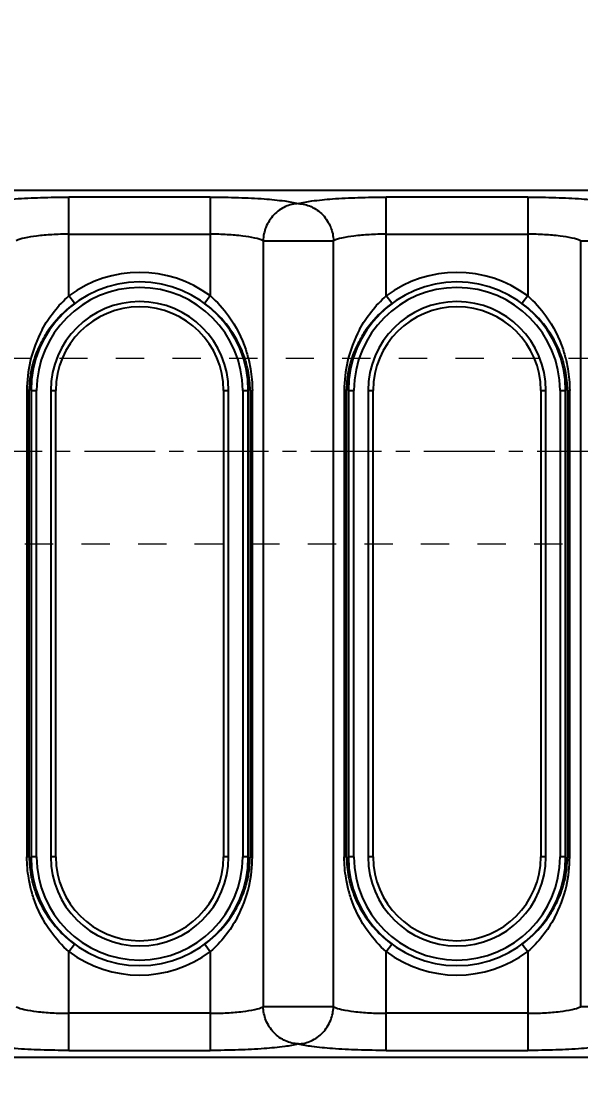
# Model space of a CAD drawing. Header units: millimetres. Extents: x 1147 to 12155, y -6137 to -4403.
# Drawn here: x 2832.6 to 2862.7, y -5340.7 to -5282.6 of the extents above; entities that cross this region are included whole.
import ezdxf

# ---------------------------------------------------------------- set-up
doc = ezdxf.new("R2010")
doc.units = ezdxf.units.MM
doc.header["$LTSCALE"] = 16.335
doc.header["$PDMODE"] = 3
doc.header["$PDSIZE"] = 0.3125
doc.linetypes.add('CENTER', pattern=[0.6, 0.375, -0.075, 0.075, -0.075])
doc.linetypes.add('HIDDEN', pattern=[0.2, 0.1, -0.1])
doc.layers.get('0').update_dxf_attribs({"linetype": 'CONTINUOUS'})
doc.layers.get('Defpoints').update_dxf_attribs({"linetype": 'CONTINUOUS'})
doc.layers.add('cool', color=153, linetype='HIDDEN', lineweight=9)
doc.styles.get("Standard").update_dxf_attribs({"font": 'txt', "width": 0.8})
doc.dimstyles.get("Standard").update_dxf_attribs({"dimtxt": 0.15625, "dimasz": 0.1875, "dimexe": 0.125, "dimexo": 0.0625, "dimtad": 0, "dimtih": 1, "dimtoh": 1, "dimdsep": 46, "dimtxsty": 'Standard', "dimcen": 0.09, "dimadec": 0, "dimazin": 0, "dimtp": 0.01, "dimtm": 0.01, "dimtfac": 1, "dimtofl": 0, "dimtmove": 0, "dimatfit": 3, "dimfxl": 0, "dimtolj": 1, "dimarcsym": 0})

# ---------------------------------------------------------------- blocks, each defined once
blk = doc.blocks.new('*D788')
at = {"color": 4, "lineweight": -2}
for p, q in [((2627.868, -5269.272), (2607.868, -5289.71)), ((2788.068, -5269.272), (2627.868, -5269.272)), ((2607.868, -5289.71), (2587.868, -5289.71))]:
    blk.add_line(p, q, dxfattribs=at)
at = {"layer": 'Defpoints', "color": 0}
for p in [(2876.631, -5263.772), (2788.131, -5269.272), (2587.868, -5289.71)]:
    blk.add_point(p, dxfattribs=at)
at = {"color": 6, "insert": (2578.802, -5289.71), "char_height": 8, "attachment_point": 5}
blk.add_mtext('\\A1;5.50', dxfattribs=at)
blk = doc.blocks.new('*D789')
at = {"color": 4, "lineweight": -2}
blk.add_line((2672.12, -5324.129), (2587.868, -5324.129), dxfattribs=at)
at = {"layer": 'Defpoints', "color": 0}
for p in [(2876.631, -5263.772), (2587.868, -5324.129), (2672.182, -5324.129)]:
    blk.add_point(p, dxfattribs=at)
at = {"color": 6, "insert": (2575.602, -5324.129), "char_height": 8, "attachment_point": 5}
blk.add_mtext('\\A1;60.36', dxfattribs=at)
blk = doc.blocks.new('*D790')
at = {"color": 4, "lineweight": -2}
blk.add_line((2807.268, -5343.272), (2587.868, -5343.272), dxfattribs=at)
at = {"layer": 'Defpoints', "color": 0}
for p in [(2876.631, -5263.772), (2587.868, -5343.272), (2807.331, -5343.272)]:
    blk.add_point(p, dxfattribs=at)
at = {"color": 6, "insert": (2575.602, -5343.272), "char_height": 8, "attachment_point": 5}
blk.add_mtext('\\A1;79.50', dxfattribs=at)
blk = doc.blocks.new('*D791')
at = {"color": 4, "lineweight": -2}
blk.add_line((2674.168, -5391.772), (2587.868, -5391.772), dxfattribs=at)
at = {"layer": 'Defpoints', "color": 0}
for p in [(2876.631, -5263.772), (2587.868, -5391.772), (2674.231, -5391.772)]:
    blk.add_point(p, dxfattribs=at)
at = {"color": 6, "insert": (2574.002, -5391.772), "char_height": 8, "attachment_point": 5}
blk.add_mtext('\\A1;128.00', dxfattribs=at)
blk = doc.blocks.new('*D792')
at = {"color": 4, "lineweight": -2}
blk.add_line((2651.992, -5410.772), (2587.868, -5410.772), dxfattribs=at)
at = {"layer": 'Defpoints', "color": 0}
for p in [(2876.631, -5263.772), (2587.868, -5410.772), (2652.055, -5410.772)]:
    blk.add_point(p, dxfattribs=at)
at = {"color": 6, "insert": (2574.002, -5410.772), "char_height": 8, "attachment_point": 5}
blk.add_mtext('\\A1;147.00', dxfattribs=at)
blk = doc.blocks.new('*D793')
at = {"color": 4, "lineweight": -2}
blk.add_line((2871.006, -5430.772), (2587.868, -5430.772), dxfattribs=at)
at = {"layer": 'Defpoints', "color": 0}
for p in [(2876.631, -5263.772), (2587.868, -5430.772), (2871.068, -5430.772)]:
    blk.add_point(p, dxfattribs=at)
at = {"color": 6, "insert": (2574.002, -5430.772), "char_height": 8, "attachment_point": 5}
blk.add_mtext('\\A1;167.00', dxfattribs=at)
blk = doc.blocks.new('*D794')
at = {"color": 4, "lineweight": -2}
for p, q in [((2627.868, -5438.772), (2607.868, -5442.058)), ((2721.068, -5438.772), (2627.868, -5438.772)), ((2607.868, -5442.058), (2587.868, -5442.058))]:
    blk.add_line(p, q, dxfattribs=at)
at = {"layer": 'Defpoints', "color": 0}
for p in [(2876.631, -5263.772), (2721.131, -5438.772), (2587.868, -5442.058)]:
    blk.add_point(p, dxfattribs=at)
at = {"color": 6, "insert": (2574.002, -5442.058), "char_height": 8, "attachment_point": 5}
blk.add_mtext('\\A1;175.00', dxfattribs=at)
blk = doc.blocks.new('*D795')
at = {"color": 4, "lineweight": -2}
blk.add_line((2631.568, -5468.772), (2587.868, -5468.772), dxfattribs=at)
at = {"layer": 'Defpoints', "color": 0}
for p in [(2876.631, -5263.772), (2587.868, -5468.772), (2631.631, -5468.772)]:
    blk.add_point(p, dxfattribs=at)
at = {"color": 6, "insert": (2573.468, -5468.772), "char_height": 8, "attachment_point": 5}
blk.add_mtext('\\A1;205.00', dxfattribs=at)
blk = doc.blocks.new('*D773')
at = {"color": 4, "lineweight": -2}
blk.add_line((2798.631, -5436.334), (2798.631, -5507.604), dxfattribs=at)
at = {"layer": 'Defpoints', "color": 0}
for p in [(2876.631, -5263.772), (2798.631, -5436.272), (2798.631, -5507.604)]:
    blk.add_point(p, dxfattribs=at)
at = {"color": 6, "insert": (2798.631, -5519.337), "char_height": 8, "attachment_point": 5, "rotation": 90}
blk.add_mtext('\\A1;78.00', dxfattribs=at)
blk = doc.blocks.new('*D774')
at = {"color": 4, "lineweight": -2}
for p, q in [((2791.131, -5272.634), (2791.131, -5467.604)), ((2791.131, -5467.604), (2786.347, -5487.604)), ((2786.347, -5487.604), (2786.347, -5507.604))]:
    blk.add_line(p, q, dxfattribs=at)
at = {"layer": 'Defpoints', "color": 0}
for p in [(2876.631, -5263.772), (2791.131, -5272.572), (2786.347, -5507.604)]:
    blk.add_point(p, dxfattribs=at)
at = {"color": 6, "insert": (2786.347, -5519.871), "char_height": 8, "attachment_point": 5, "rotation": 90}
blk.add_mtext('\\A1;85.50', dxfattribs=at)
blk = doc.blocks.new('*D775')
at = {"color": 4, "lineweight": -2}
blk.add_line((2766.631, -5274.55), (2766.631, -5507.604), dxfattribs=at)
at = {"layer": 'Defpoints', "color": 0}
for p in [(2876.631, -5263.772), (2766.631, -5274.488), (2766.631, -5507.604)]:
    blk.add_point(p, dxfattribs=at)
at = {"color": 6, "insert": (2766.631, -5519.871), "char_height": 8, "attachment_point": 5, "rotation": 90}
blk.add_mtext('\\A1;110.00', dxfattribs=at)
blk = doc.blocks.new('*D776')
at = {"color": 4, "lineweight": -2}
blk.add_line((2726.631, -5444.334), (2726.631, -5507.604), dxfattribs=at)
at = {"layer": 'Defpoints', "color": 0}
for p in [(2876.631, -5263.772), (2726.631, -5444.272), (2726.631, -5507.604)]:
    blk.add_point(p, dxfattribs=at)
at = {"color": 6, "insert": (2726.631, -5520.937), "char_height": 8, "attachment_point": 5, "rotation": 90}
blk.add_mtext('\\A1;150.00', dxfattribs=at)
blk = doc.blocks.new('*D777')
at = {"color": 4, "lineweight": -2}
blk.add_line((2678.631, -5396.234), (2678.631, -5507.604), dxfattribs=at)
at = {"layer": 'Defpoints', "color": 0}
for p in [(2876.631, -5263.772), (2678.631, -5396.172), (2678.631, -5507.604)]:
    blk.add_point(p, dxfattribs=at)
at = {"color": 6, "insert": (2678.631, -5521.471), "char_height": 8, "attachment_point": 5, "rotation": 90}
blk.add_mtext('\\A1;198.00', dxfattribs=at)
blk = doc.blocks.new('*D778')
at = {"color": 4, "lineweight": -2}
for p, q in [((2677.132, -5328.214), (2677.132, -5467.604)), ((2677.132, -5467.604), (2667.345, -5487.604)), ((2667.345, -5487.604), (2667.345, -5507.604))]:
    blk.add_line(p, q, dxfattribs=at)
at = {"layer": 'Defpoints', "color": 0}
for p in [(2876.631, -5263.772), (2677.132, -5328.151), (2667.345, -5507.604)]:
    blk.add_point(p, dxfattribs=at)
at = {"color": 6, "insert": (2667.345, -5522.004), "char_height": 8, "attachment_point": 5, "rotation": 90}
blk.add_mtext('\\A1;199.50', dxfattribs=at)
blk = doc.blocks.new('*D779')
at = {"color": 4, "lineweight": -2}
blk.add_line((2646.631, -5328.592), (2646.631, -5507.604), dxfattribs=at)
at = {"layer": 'Defpoints', "color": 0}
for p in [(2876.631, -5263.772), (2646.631, -5328.529), (2646.631, -5507.604)]:
    blk.add_point(p, dxfattribs=at)
at = {"color": 6, "insert": (2646.631, -5522.004), "char_height": 8, "attachment_point": 5, "rotation": 90}
blk.add_mtext('\\A1;230.00', dxfattribs=at)
blk = doc.blocks.new('*D780')
at = {"color": 4, "lineweight": -2}
blk.add_line((2631.631, -5475.261), (2631.631, -5507.604), dxfattribs=at)
at = {"layer": 'Defpoints', "color": 0}
for p in [(2876.631, -5263.772), (2631.631, -5475.198), (2631.631, -5507.604)]:
    blk.add_point(p, dxfattribs=at)
at = {"color": 6, "insert": (2631.631, -5522.537), "char_height": 8, "attachment_point": 5, "rotation": 90}
blk.add_mtext('\\A1;245.00', dxfattribs=at)
blk = doc.blocks.new('*D798')
at = {"color": 4, "lineweight": -2}
blk.add_line((2810.631, -5346.634), (2810.631, -5507.918), dxfattribs=at)
at = {"layer": 'Defpoints', "color": 0}
for p in [(2876.631, -5263.772), (2810.631, -5346.572), (2810.631, -5507.918)]:
    blk.add_point(p, dxfattribs=at)
at = {"color": 6, "insert": (2810.631, -5519.651), "char_height": 8, "attachment_point": 5, "rotation": 90}
blk.add_mtext('\\A1;66.00', dxfattribs=at)
blk = doc.blocks.new('*D805')
at = {"color": 4, "lineweight": -2}
for p, q in [((2681.564, -5268.26), (2681.564, -5467.422)), ((2681.564, -5467.422), (2695.152, -5487.422)), ((2695.152, -5487.422), (2695.152, -5507.422))]:
    blk.add_line(p, q, dxfattribs=at)
at = {"layer": 'Defpoints', "color": 0}
for p in [(2876.631, -5263.772), (2681.564, -5268.197), (2695.152, -5507.422)]:
    blk.add_point(p, dxfattribs=at)
at = {"color": 6, "insert": (2695.152, -5521.822), "char_height": 8, "attachment_point": 5, "rotation": 90}
blk.add_mtext('\\A1;195.07', dxfattribs=at)
blk = doc.blocks.new('*D806')
at = {"color": 4, "lineweight": -2}
for p, q in [((2692.323, -5268.392), (2692.323, -5467.422)), ((2692.323, -5467.422), (2711.112, -5487.422)), ((2711.112, -5487.422), (2711.112, -5507.422))]:
    blk.add_line(p, q, dxfattribs=at)
at = {"layer": 'Defpoints', "color": 0}
for p in [(2876.631, -5263.772), (2692.323, -5268.329), (2711.112, -5507.422)]:
    blk.add_point(p, dxfattribs=at)
at = {"color": 6, "insert": (2711.112, -5521.289), "char_height": 8, "attachment_point": 5, "rotation": 90}
blk.add_mtext('\\A1;184.31', dxfattribs=at)

msp = doc.modelspace()

# ---------------------------------------------------------------- linework, layer by layer
at = {"color": 7, "linetype": 'Continuous'}
for p, q in [((2937.626, -5291.725), (2817.306, -5291.725)), ((2835.117, -5297.411), (2835.117, -5292.087)), ((2842.732, -5292.087), (2835.117, -5292.087)), ((2842.732, -5292.087), (2842.732, -5297.411)), ((2852.21, -5297.411), (2852.21, -5292.087)), ((2859.826, -5292.087), (2852.21, -5292.087)), ((2859.826, -5292.087), (2859.826, -5297.411)), ((2835.117, -5294.087), (2842.732, -5294.087)), ((2852.21, -5294.087), (2859.826, -5294.087)), ((2845.576, -5294.439), (2845.576, -5335.72)), ((2845.576, -5294.439), (2849.367, -5294.439)), ((2849.367, -5335.72), (2849.367, -5294.439)), ((2862.669, -5294.439), (2866.46, -5294.439)), ((2862.669, -5294.439), (2862.669, -5335.72)), ((2835.417, -5297.812), (2835.117, -5297.411)), ((2842.732, -5297.411), (2842.432, -5297.812)), ((2852.51, -5297.812), (2852.21, -5297.411)), ((2859.826, -5297.411), (2859.526, -5297.812)), ((2832.853, -5302.511), (2832.853, -5327.648)), ((2832.978, -5302.511), (2832.853, -5302.511)), ((2832.978, -5327.648), (2832.978, -5302.511)), ((2833.073, -5302.511), (2833.073, -5327.648)), ((2833.073, -5302.511), (2833.374, -5302.511)), ((2833.374, -5327.648), (2833.374, -5302.511)), ((2834.135, -5302.511), (2834.135, -5327.648)), ((2834.135, -5302.511), (2834.411, -5302.511)), ((2834.411, -5327.648), (2834.411, -5302.511)), ((2843.438, -5302.511), (2843.438, -5327.648)), ((2843.438, -5302.511), (2843.714, -5302.511)), ((2843.714, -5327.648), (2843.714, -5302.511)), ((2844.475, -5302.511), (2844.475, -5327.648)), ((2844.475, -5302.511), (2844.776, -5302.511)), ((2844.776, -5327.648), (2844.776, -5302.511)), ((2844.871, -5302.511), (2844.871, -5327.648)), ((2844.871, -5302.511), (2844.996, -5302.511)), ((2844.996, -5327.648), (2844.996, -5302.511)), ((2849.947, -5302.511), (2849.947, -5327.648)), ((2850.071, -5302.511), (2849.947, -5302.511)), ((2850.071, -5327.648), (2850.071, -5302.511)), ((2850.167, -5302.511), (2850.167, -5327.648)), ((2850.167, -5302.511), (2850.467, -5302.511)), ((2850.467, -5327.648), (2850.467, -5302.511)), ((2851.228, -5302.511), (2851.228, -5327.648)), ((2851.228, -5302.511), (2851.504, -5302.511)), ((2851.504, -5327.648), (2851.504, -5302.511)), ((2860.532, -5302.511), (2860.808, -5302.511)), ((2860.532, -5302.511), (2860.532, -5327.648)), ((2860.808, -5327.648), (2860.808, -5302.511)), ((2861.569, -5302.511), (2861.87, -5302.511)), ((2861.569, -5302.511), (2861.569, -5327.648)), ((2861.87, -5327.648), (2861.87, -5302.511)), ((2861.965, -5302.511), (2862.089, -5302.511)), ((2861.965, -5302.511), (2861.965, -5327.648)), ((2862.089, -5327.648), (2862.089, -5302.511)), ((2832.978, -5327.648), (2832.853, -5327.648)), ((2833.374, -5327.648), (2833.073, -5327.648)), ((2834.411, -5327.648), (2834.135, -5327.648)), ((2843.714, -5327.648), (2843.438, -5327.648)), ((2844.776, -5327.648), (2844.475, -5327.648)), ((2844.871, -5327.648), (2844.996, -5327.648)), ((2850.071, -5327.648), (2849.947, -5327.648)), ((2850.467, -5327.648), (2850.167, -5327.648)), ((2851.504, -5327.648), (2851.228, -5327.648)), ((2860.808, -5327.648), (2860.532, -5327.648)), ((2861.87, -5327.648), (2861.569, -5327.648)), ((2861.965, -5327.648), (2862.089, -5327.648)), ((2835.117, -5332.748), (2835.417, -5332.347)), ((2842.432, -5332.347), (2842.732, -5332.748)), ((2852.21, -5332.748), (2852.51, -5332.347)), ((2859.526, -5332.347), (2859.826, -5332.748)), ((2835.117, -5338.072), (2835.117, -5332.748)), ((2842.732, -5332.748), (2842.732, -5338.072)), ((2852.21, -5338.072), (2852.21, -5332.748)), ((2859.826, -5332.748), (2859.826, -5338.072)), ((2842.732, -5336.072), (2835.117, -5336.072)), ((2849.367, -5335.72), (2845.576, -5335.72)), ((2859.826, -5336.072), (2852.21, -5336.072)), ((2866.46, -5335.72), (2862.669, -5335.72)), ((2835.117, -5338.072), (2842.732, -5338.072)), ((2852.21, -5338.072), (2859.826, -5338.072)), ((2825.691, -5338.434), (2937.626, -5338.434))]:
    msp.add_line(p, q, dxfattribs=at)
for centre, radius, start, end in [((2838.925, -5302.511), 6.365, 53.25404, 126.74596), ((2856.018, -5302.511), 6.365, 53.25404, 126.74596), ((2838.925, -5302.511), 5.852, 0, 180), ((2838.925, -5302.511), 5.551, 0, 180), ((2856.018, -5302.511), 5.852, 0, 180), ((2856.018, -5302.511), 5.551, 0, 180), ((2838.925, -5302.511), 4.79, 0, 180), ((2856.018, -5302.511), 4.79, 0, 180), ((2839.158, -5302.838), 6.265, 126.67154, 140.62332), ((2838.925, -5302.511), 4.514, 0, 180), ((2838.684, -5302.845), 6.275, 42.45432, 53.32018), ((2856.252, -5302.838), 6.265, 126.67154, 140.62332), ((2856.018, -5302.511), 4.514, 0, 180), ((2855.777, -5302.845), 6.275, 42.45432, 53.32018), ((2839.029, -5302.73), 6.097, 140.63545, 149.13661), ((2856.122, -5302.73), 6.097, 140.63545, 149.13661), ((2839.718, -5302.478), 6.86, 151.70951, 167.07638), ((2856.812, -5302.478), 6.86, 151.70951, 167.07638), ((2838.881, -5302.641), 5.924, 149.14275, 157.86892), ((2855.975, -5302.641), 5.924, 149.14275, 157.86892), ((2838.703, -5302.567), 5.732, 157.87532, 165.89125), ((2855.796, -5302.567), 5.732, 157.87532, 165.89125), ((2839.839, -5302.515), 6.985, 167.0025, 179.96792), ((2838.542, -5302.525), 5.565, 165.90603, 173.29158), ((2856.932, -5302.515), 6.985, 167.0025, 179.96792), ((2855.635, -5302.525), 5.565, 165.90603, 173.29158), ((2839.241, -5302.528), 5.631, 0.17075, 11.28696), ((2856.334, -5302.528), 5.631, 0.17075, 11.28696), ((2838.433, -5302.511), 5.455, 173.30508, 179.99397), ((2855.526, -5302.511), 5.455, 173.30508, 179.99397), ((2838.608, -5327.631), 5.631, 180.17075, 191.28696), ((2838.925, -5327.648), 5.852, 180, 0), ((2838.925, -5327.648), 5.551, 180, 360), ((2838.925, -5327.648), 4.79, 180, 360), ((2838.925, -5327.648), 4.514, 180, 0), ((2838.011, -5327.644), 6.985, 347.0025, 359.96792), ((2839.416, -5327.648), 5.455, 353.30508, 359.99397), ((2855.702, -5327.631), 5.631, 180.17075, 191.28696), ((2856.018, -5327.648), 5.852, 180, 0), ((2856.018, -5327.648), 5.551, 180, 360), ((2856.018, -5327.648), 4.79, 180, 360), ((2856.018, -5327.648), 4.514, 180, 0), ((2855.104, -5327.644), 6.985, 347.0025, 359.96792), ((2856.51, -5327.648), 5.455, 353.30508, 359.99397), ((2839.307, -5327.634), 5.565, 345.90603, 353.29158), ((2856.401, -5327.634), 5.565, 345.90603, 353.29158), ((2839.146, -5327.592), 5.732, 337.87532, 345.89125), ((2856.24, -5327.592), 5.732, 337.87532, 345.89125), ((2838.131, -5327.681), 6.86, 331.70951, 347.07638), ((2855.224, -5327.681), 6.86, 331.70951, 347.07638), ((2838.968, -5327.518), 5.924, 329.14275, 337.86892), ((2856.061, -5327.518), 5.924, 329.14275, 337.86892), ((2838.82, -5327.429), 6.097, 320.63545, 329.13661), ((2855.914, -5327.429), 6.097, 320.63545, 329.13661), ((2838.691, -5327.322), 6.265, 306.67154, 320.62332), ((2855.784, -5327.322), 6.265, 306.67154, 320.62332), ((2839.165, -5327.314), 6.275, 222.45432, 233.32018), ((2856.259, -5327.314), 6.275, 222.45432, 233.32018), ((2838.925, -5327.648), 6.365, 233.25404, 306.74596), ((2856.018, -5327.648), 6.365, 233.25404, 306.74596)]:
    msp.add_arc(centre, radius, start, end, dxfattribs=at)
for points, knots in [([(2830.378, -5292.439), (2830.615, -5292.369), (2831.228, -5292.272), (2832.301, -5292.168), (2833.639, -5292.103), (2834.608, -5292.087), (2835.117, -5292.087)], [0, 0, 0, 0, 0.155949, 0.389404, 0.679649, 1, 1, 1, 1]), ([(2842.732, -5292.087), (2843.241, -5292.087), (2844.21, -5292.103), (2845.548, -5292.168), (2846.621, -5292.272), (2847.234, -5292.369), (2847.471, -5292.439)], [0, 0, 0, 0, 0.320374, 0.610618, 0.844066, 1, 1, 1, 1]), ([(2847.471, -5292.439), (2847.237, -5292.448), (2846.743, -5292.565), (2846.113, -5293.018), (2845.691, -5293.683), (2845.584, -5294.193), (2845.576, -5294.439)], [0, 0, 0, 0, 0.233579, 0.491555, 0.754782, 1, 1, 1, 1]), ([(2847.471, -5292.439), (2847.708, -5292.369), (2848.322, -5292.272), (2849.394, -5292.168), (2850.733, -5292.103), (2851.702, -5292.087), (2852.21, -5292.087)], [0, 0, 0, 0, 0.155949, 0.389404, 0.679649, 1, 1, 1, 1]), ([(2847.471, -5292.439), (2847.705, -5292.448), (2848.199, -5292.565), (2848.83, -5293.018), (2849.251, -5293.683), (2849.359, -5294.193), (2849.367, -5294.439)], [0, 0, 0, 0, 0.233579, 0.491555, 0.754782, 1, 1, 1, 1]), ([(2859.826, -5292.087), (2860.334, -5292.087), (2861.303, -5292.103), (2862.642, -5292.168), (2863.714, -5292.272), (2864.328, -5292.369), (2864.565, -5292.439)], [0, 0, 0, 0, 0.320374, 0.610618, 0.844066, 1, 1, 1, 1]), ([(2835.117, -5294.087), (2834.811, -5294.087), (2834.229, -5294.103), (2833.424, -5294.168), (2832.779, -5294.272), (2832.411, -5294.371), (2832.273, -5294.439)], [0, 0, 0, 0, 0.318055, 0.606823, 0.840028, 1, 1, 1, 1]), ([(2845.576, -5294.439), (2845.438, -5294.371), (2845.07, -5294.272), (2844.425, -5294.168), (2843.62, -5294.103), (2843.038, -5294.087), (2842.732, -5294.087)], [0, 0, 0, 0, 0.159969, 0.39318, 0.681951, 1, 1, 1, 1]), ([(2852.21, -5294.087), (2851.905, -5294.087), (2851.323, -5294.103), (2850.518, -5294.168), (2849.873, -5294.272), (2849.504, -5294.371), (2849.367, -5294.439)], [0, 0, 0, 0, 0.318055, 0.606823, 0.840028, 1, 1, 1, 1]), ([(2862.669, -5294.439), (2862.532, -5294.371), (2862.163, -5294.272), (2861.518, -5294.168), (2860.713, -5294.103), (2860.131, -5294.087), (2859.826, -5294.087)], [0, 0, 0, 0, 0.159969, 0.39318, 0.681951, 1, 1, 1, 1]), ([(2844.473, -5300.452), (2844.406, -5300.284), (2844.107, -5299.62), (2843.683, -5299.013), (2843.314, -5298.609)], [0, 0, 0, 0, 0.248204, 1, 1, 1, 1]), ([(2843.713, -5298.492), (2844.108, -5299.042), (2844.528, -5299.868), (2844.771, -5300.743), (2844.822, -5300.968)], [0, 0, 0, 0, 0.746536, 1, 1, 1, 1]), ([(2861.566, -5300.452), (2861.5, -5300.284), (2861.2, -5299.62), (2860.777, -5299.013), (2860.407, -5298.609)], [0, 0, 0, 0, 0.248204, 1, 1, 1, 1]), ([(2860.806, -5298.492), (2861.202, -5299.042), (2861.621, -5299.868), (2861.865, -5300.743), (2861.916, -5300.968)], [0, 0, 0, 0, 0.746536, 1, 1, 1, 1]), ([(2844.762, -5301.426), (2844.746, -5301.341), (2844.671, -5301.011), (2844.566, -5300.687), (2844.473, -5300.452)], [0, 0, 0, 0, 0.253093, 1, 1, 1, 1]), ([(2861.856, -5301.426), (2861.839, -5301.341), (2861.765, -5301.011), (2861.66, -5300.687), (2861.566, -5300.452)], [0, 0, 0, 0, 0.253093, 1, 1, 1, 1]), ([(2844.822, -5300.968), (2844.85, -5301.092), (2844.951, -5301.601), (2844.996, -5302.12), (2844.996, -5302.511)], [0, 0, 0, 0, 0.246522, 1, 1, 1, 1]), ([(2861.916, -5300.968), (2861.944, -5301.092), (2862.044, -5301.601), (2862.089, -5302.12), (2862.089, -5302.511)], [0, 0, 0, 0, 0.246522, 1, 1, 1, 1]), ([(2833.027, -5329.191), (2832.999, -5329.067), (2832.898, -5328.558), (2832.853, -5328.039), (2832.853, -5327.648)], [0, 0, 0, 0, 0.246522, 1, 1, 1, 1]), ([(2850.12, -5329.191), (2850.092, -5329.067), (2849.992, -5328.558), (2849.947, -5328.039), (2849.947, -5327.648)], [0, 0, 0, 0, 0.246522, 1, 1, 1, 1]), ([(2833.087, -5328.734), (2833.103, -5328.818), (2833.178, -5329.148), (2833.283, -5329.472), (2833.376, -5329.707)], [0, 0, 0, 0, 0.253093, 1, 1, 1, 1]), ([(2850.18, -5328.734), (2850.197, -5328.818), (2850.271, -5329.148), (2850.376, -5329.472), (2850.47, -5329.707)], [0, 0, 0, 0, 0.253093, 1, 1, 1, 1]), ([(2834.136, -5331.667), (2833.741, -5331.117), (2833.321, -5330.291), (2833.078, -5329.416), (2833.027, -5329.191)], [0, 0, 0, 0, 0.746536, 1, 1, 1, 1]), ([(2833.376, -5329.707), (2833.443, -5329.875), (2833.742, -5330.539), (2834.166, -5331.146), (2834.535, -5331.55)], [0, 0, 0, 0, 0.248204, 1, 1, 1, 1]), ([(2851.23, -5331.667), (2850.835, -5331.117), (2850.415, -5330.291), (2850.171, -5329.416), (2850.12, -5329.191)], [0, 0, 0, 0, 0.746536, 1, 1, 1, 1]), ([(2850.47, -5329.707), (2850.536, -5329.875), (2850.836, -5330.539), (2851.259, -5331.146), (2851.629, -5331.55)], [0, 0, 0, 0, 0.248204, 1, 1, 1, 1]), ([(2832.273, -5335.72), (2832.411, -5335.788), (2832.779, -5335.887), (2833.424, -5335.991), (2834.229, -5336.056), (2834.811, -5336.072), (2835.117, -5336.072)], [0, 0, 0, 0, 0.159969, 0.39318, 0.681951, 1, 1, 1, 1]), ([(2842.732, -5336.072), (2843.038, -5336.072), (2843.62, -5336.056), (2844.425, -5335.991), (2845.07, -5335.887), (2845.438, -5335.788), (2845.576, -5335.72)], [0, 0, 0, 0, 0.318055, 0.606823, 0.840028, 1, 1, 1, 1]), ([(2847.471, -5337.72), (2847.237, -5337.711), (2846.743, -5337.594), (2846.113, -5337.141), (2845.691, -5336.476), (2845.584, -5335.966), (2845.576, -5335.72)], [0, 0, 0, 0, 0.233579, 0.491555, 0.754782, 1, 1, 1, 1]), ([(2847.471, -5337.72), (2847.705, -5337.711), (2848.199, -5337.594), (2848.83, -5337.141), (2849.251, -5336.476), (2849.359, -5335.966), (2849.367, -5335.72)], [0, 0, 0, 0, 0.233579, 0.491555, 0.754782, 1, 1, 1, 1]), ([(2849.367, -5335.72), (2849.504, -5335.788), (2849.873, -5335.887), (2850.518, -5335.991), (2851.323, -5336.056), (2851.905, -5336.072), (2852.21, -5336.072)], [0, 0, 0, 0, 0.159969, 0.39318, 0.681951, 1, 1, 1, 1]), ([(2859.826, -5336.072), (2860.131, -5336.072), (2860.713, -5336.056), (2861.518, -5335.991), (2862.163, -5335.887), (2862.532, -5335.788), (2862.669, -5335.72)], [0, 0, 0, 0, 0.318055, 0.606823, 0.840028, 1, 1, 1, 1]), ([(2835.117, -5338.072), (2834.608, -5338.072), (2833.639, -5338.056), (2832.301, -5337.991), (2831.228, -5337.887), (2830.615, -5337.79), (2830.378, -5337.72)], [0, 0, 0, 0, 0.320373, 0.610617, 0.844065, 1, 1, 1, 1]), ([(2847.471, -5337.72), (2847.234, -5337.79), (2846.621, -5337.887), (2845.548, -5337.991), (2844.21, -5338.056), (2843.241, -5338.072), (2842.732, -5338.072)], [0, 0, 0, 0, 0.155949, 0.389404, 0.679649, 1, 1, 1, 1]), ([(2852.21, -5338.072), (2851.702, -5338.072), (2850.733, -5338.056), (2849.394, -5337.991), (2848.322, -5337.887), (2847.708, -5337.79), (2847.471, -5337.72)], [0, 0, 0, 0, 0.320374, 0.610618, 0.844066, 1, 1, 1, 1]), ([(2864.565, -5337.72), (2864.328, -5337.79), (2863.714, -5337.887), (2862.642, -5337.991), (2861.303, -5338.056), (2860.334, -5338.072), (2859.826, -5338.072)], [0, 0, 0, 0, 0.155949, 0.389404, 0.679649, 1, 1, 1, 1])]:
    msp.add_open_spline(points, degree=3, knots=knots, dxfattribs=at)
for points in [[(2833.678, -5299.227), (2834.044, -5298.547), (2834.534, -5297.918), (2835.117, -5297.411)], [(2842.733, -5297.411), (2843.099, -5297.73), (2843.429, -5298.096), (2843.713, -5298.492)], [(2850.771, -5299.227), (2851.137, -5298.547), (2851.628, -5297.918), (2852.21, -5297.411)], [(2859.826, -5297.411), (2860.193, -5297.73), (2860.523, -5298.096), (2860.806, -5298.492)], [(2844.171, -5330.932), (2843.805, -5331.612), (2843.315, -5332.241), (2842.732, -5332.748)], [(2861.265, -5330.932), (2860.899, -5331.612), (2860.408, -5332.241), (2859.826, -5332.748)], [(2835.117, -5332.749), (2834.75, -5332.429), (2834.42, -5332.063), (2834.136, -5331.667)], [(2852.21, -5332.749), (2851.843, -5332.429), (2851.513, -5332.063), (2851.23, -5331.667)]]:
    msp.add_open_spline(points, degree=3, dxfattribs=at)
at = {"layer": 'cool', "ltscale": 0.932966}
for p, q in [((2709.631, -5300.772), (3142.303, -5300.772)), ((2698.631, -5310.772), (3142.303, -5310.772))]:
    msp.add_line(p, q, dxfattribs=at)
at = {"layer": 'cool', "color": 1, "linetype": 'CENTER', "ltscale": 0.621977}
msp.add_line((2695.744, -5305.772), (3156.631, -5305.772), dxfattribs=at)

# ---------------------------------------------------------------- dimensions: what is measured, and where the dimension line sits
for feature_location, offset, dtype, picture, middle in [((2631.631, -5468.772), (-43.763, 0), 0, '*D795', (2573.468, -5468.772)), ((2674.231, -5391.772), (-86.363, 0), 0, '*D791', (2574.002, -5391.772)), ((2652.055, -5410.772), (-64.187, 0), 0, '*D792', (2574.002, -5410.772)), ((2871.068, -5430.772), (-283.2, 0), 0, '*D793', (2574.002, -5430.772)), ((2721.131, -5438.772), (-133.263, -3.286), 0, '*D794', (2574.002, -5442.058)), ((2672.182, -5324.129), (-84.314, 0), 0, '*D789', (2575.602, -5324.129)), ((2807.331, -5343.272), (-219.463, 0), 0, '*D790', (2575.602, -5343.272)), ((2788.131, -5269.272), (-200.263, -20.439), 0, '*D788', (2578.802, -5289.71)), ((2631.631, -5475.198), (0, -32.405), 1, '*D780', (2631.631, -5522.537)), ((2646.631, -5328.529), (0, -179.075), 1, '*D779', (2646.631, -5522.004)), ((2677.132, -5328.151), (-9.788, -179.453), 1, '*D778', (2667.345, -5522.004)), ((2678.631, -5396.172), (0, -111.432), 1, '*D777', (2678.631, -5521.471)), ((2681.564, -5268.197), (13.588, -239.225), 1, '*D805', (2695.152, -5521.822)), ((2692.323, -5268.329), (18.789, -239.093), 1, '*D806', (2711.112, -5521.289)), ((2726.631, -5444.272), (0, -63.332), 1, '*D776', (2726.631, -5520.937)), ((2766.631, -5274.488), (0, -233.116), 1, '*D775', (2766.631, -5519.871)), ((2791.131, -5272.572), (-4.784, -235.032), 1, '*D774', (2786.347, -5519.871)), ((2798.631, -5436.272), (0, -71.332), 1, '*D773', (2798.631, -5519.337)), ((2810.631, -5346.572), (0, -161.346), 1, '*D798', (2810.631, -5519.651))]:
    dim = msp.add_ordinate_dim(feature_location=feature_location, offset=offset, dtype=dtype, origin=(2876.631, -5263.772), dimstyle='Standard', override={"dimtxt": 8, "dimasz": 10, "dimgap": 0, "dimtih": 0, "dimtoh": 0, "dimzin": 0, "dimcen": 0, "dimclrd": 4, "dimclre": 4, "dimclrt": 6, "dimadec": 2, "dimtp": 0, "dimtm": 0, "dimtzin": 0})
    dim.commit()
    dim.dimension.update_dxf_attribs({"geometry": picture, "text_midpoint": middle})

doc.saveas('drawing.dxf')
